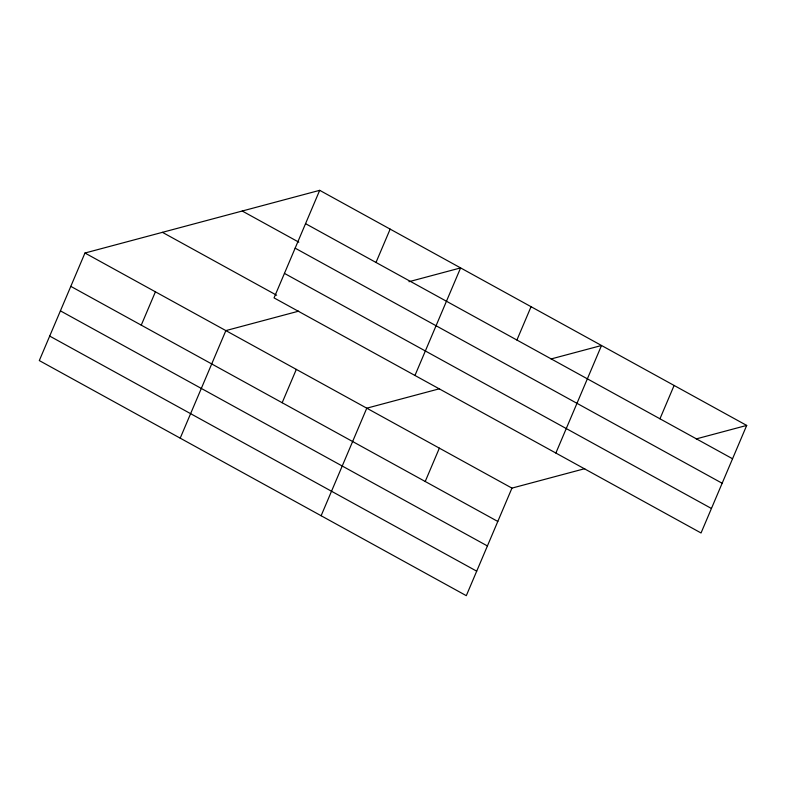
<?xml version="1.0" encoding="UTF-8"?>
<svg xmlns="http://www.w3.org/2000/svg" width="786" height="786" viewBox="0 0 786 786"><rect width="100%" height="100%" fill="white"/><g stroke="black" fill="none" stroke-linecap="round" stroke-linejoin="round"><path stroke-width="1.18" d="M319.696 190.33L274.049 297.884L701.043 532.977L746.7 425.423L319.696 190.33L84.957 253.023L39.3 360.577L466.304 595.67L511.951 488.116L584.725 468.682M141.254 325.149L155.412 291.812M180.21 438.156L225.867 330.601L298.631 311.168M282.164 402.727L296.322 369.391M376.003 262.455L390.151 229.119M321.12 515.734L366.777 408.189L439.541 388.746M414.959 375.462L460.606 267.908L408.966 281.702M425.216 481.484L439.364 448.148M516.913 340.033L531.061 306.697M555.869 453.041L601.516 345.496L551.045 358.966M659.955 418.791L674.113 385.454M696.229 438.902L746.7 425.423M305.548 223.666L732.552 458.759M242.235 211.021L298.808 242.167M295.153 248.16L722.157 483.252M284.444 273.39L711.438 508.483M162.417 232.332L276.643 295.222M84.957 253.023L511.951 488.116M70.799 286.359L497.803 521.452M60.404 310.853L487.408 545.946M49.695 336.084L476.699 571.176"/></g></svg>
